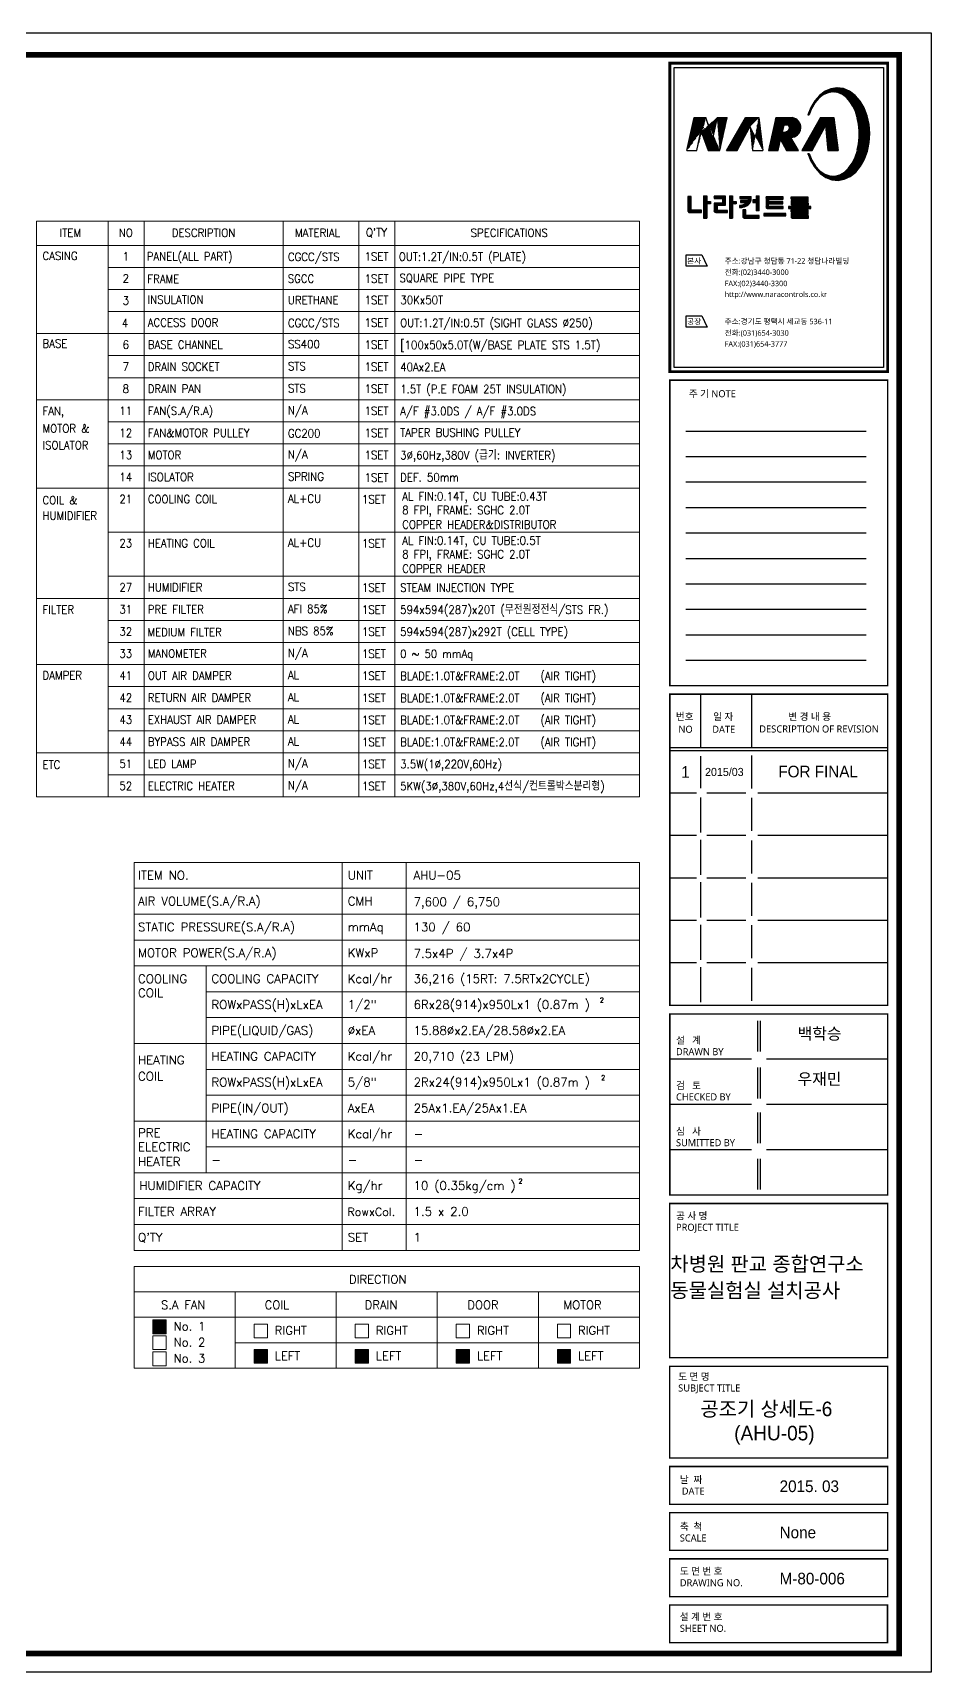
# Model space of a CAD drawing. Extents: x -50 to 18185, y -671 to 12273.
# Drawn here: x 11092 to 18185, y -671 to 12273 of the extents above; entities that cross this region are included whole.
import ezdxf
from ezdxf.enums import TextEntityAlignment as Align

# ---------------------------------------------------------------- set-up
doc = ezdxf.new("R2010")
doc.units = 0
doc.header["$LTSCALE"] = 80
doc.header["$MEASUREMENT"] = 0
doc.layers.get('0').update_dxf_attribs({"linetype": 'CONTINUOUS', "lineweight": 18})
doc.layers.add('DIM', color=4, linetype='CONTINUOUS', lineweight=18)
doc.layers.add('FORM', color=7, linetype='CONTINUOUS')
doc.styles.add('GHD', font='')
doc.styles.add('GHS', font='romans', dxfattribs={"bigfont": 'ghs'})
doc.styles.add('GSC', font='romans.shx', dxfattribs={"width": 0.8, "height": 4, "bigfont": 'ghs.shx'})
doc.styles.add('STYLE1', font='malgun.ttf', dxfattribs={"height": 2.5})
doc.styles.get('GHD').set_extended_font_data('Dotum')
pattern_1 = [(45, (-11.3759, -7.50065), (-0.171711214, 0.171711214), [])]

# ---------------------------------------------------------------- blocks, each defined once
blk = doc.blocks.new('form')
at = {"layer": 'FORM'}
h = blk.add_hatch(dxfattribs=at)
h.set_pattern_fill('ANSI31', color=256, scale=1.942691, style=0)
h.set_pattern_definition(pattern_1)
edge = h.paths.add_edge_path()
edge.add_line((716.28, 522.42), (720.27, 522.42))
edge.add_line((719.34, 533.67), (717.88, 527.02))
edge.add_line((711.49, 533.67), (715.47, 533.67))
edge.add_line((712.35, 522.42), (713.78, 528.86))
edge.add_line((708.92, 522.42), (712.35, 522.42))
edge.add_line((708.92, 522.42), (711.49, 533.67))
edge.add_line((717.81, 527.02), (715.47, 533.67))
edge.add_line((713.9, 528.86), (716.28, 522.42))
edge.add_line((720.27, 522.42), (722.81, 533.67))
edge.add_line((719.34, 533.67), (722.81, 533.67))
h = blk.add_hatch(dxfattribs=at)
h.set_pattern_fill('ANSI31', color=256, scale=1.942691, style=0)
h.set_pattern_definition(pattern_1)
edge = h.paths.add_edge_path()
edge.add_line((729.09, 533.67), (733.65, 533.67))
edge.add_line((731.5, 522.42), (735.09, 522.42))
edge.add_line((730.74, 530.54), (731.5, 522.42))
edge.add_line((726.18, 522.42), (730.63, 530.54))
edge.add_line((733.65, 533.67), (735.09, 522.42))
edge.add_line((722.55, 522.42), (726.18, 522.42))
edge.add_line((722.55, 522.42), (729.09, 533.67))
h = blk.add_hatch(dxfattribs=at)
h.set_pattern_fill('ANSI31', color=256, scale=1.942691, style=0)
h.set_pattern_definition(pattern_1)
edge = h.paths.add_edge_path(flags=16)
edge.add_arc((742.35, 530.64), 1.96, 269.4167, 343.4025)
edge.add_arc((743.39, 530.25), 0.855, 348.5468, 460.0762)
edge.add_line((743.24, 531.09), (742.29, 531.1))
edge.add_line((742.29, 531.1), (741.72, 528.67))
edge.add_line((741.72, 528.67), (742.33, 528.68))
edge = h.paths.add_edge_path()
edge.add_arc((744.68, 530.29), 3.4, 269.0634, 442.7978)
edge.add_line((745.11, 533.67), (739.53, 533.67))
edge.add_line((739.53, 533.67), (736.99, 522.42))
edge.add_line((736.99, 522.42), (740.29, 522.42))
edge.add_line((740.29, 522.42), (741.1, 526.15))
edge.add_line((741.1, 526.15), (743.16, 522.42))
edge.add_line((743.16, 522.42), (747.3, 522.42))
edge.add_line((747.3, 522.42), (744.63, 526.89))
h = blk.add_hatch(dxfattribs=at)
h.set_pattern_fill('ANSI31', color=256, scale=1.942691, style=0)
h.set_pattern_definition(pattern_1)
h.paths.add_polyline_path([(754.86, 533.67), (759.44, 533.67), (760.86, 522.42), (757.31, 522.42), (756.55, 530.81), (751.98, 522.42), (748.42, 522.42)])
h = blk.add_hatch(dxfattribs=at)
h.set_pattern_fill('ANSI31', color=256, scale=1.942691, style=0)
h.set_pattern_definition(pattern_1)
h.paths.add_polyline_path([(710.46, 506.65), (709.33, 506.65), (709.33, 501.59), (709.39, 501.43), (709.49, 501.3), (709.64, 501.15), (709.74, 501.13), (709.88, 501.1), (714.03, 501.1), (714.03, 501.91), (710.46, 501.91)])
edge = h.paths.add_edge_path(flags=16)
edge.add_line((709.65, 501.14), (709.53, 501.27))
h = blk.add_hatch(dxfattribs=at)
h.set_pattern_fill('ANSI31', color=256, scale=1.942691, style=0)
h.set_pattern_definition(pattern_1)
h.paths.add_polyline_path([(715.78, 506.81), (715.78, 504.83), (717.05, 504.83), (717.05, 504.1), (715.79, 504.1), (715.79, 499.19), (714.7, 499.19), (714.7, 506.81)])
h = blk.add_hatch(dxfattribs=at)
h.set_pattern_fill('ANSI31', color=256, scale=1.942691, style=0)
h.set_pattern_definition(pattern_1)
h.paths.add_polyline_path([(722.25, 506.67), (718.34, 506.67), (718.34, 505.88), (721, 505.88), (721.1, 505.85), (721.2, 505.77), (721.24, 505.65), (721.24, 504.32), (718.39, 504.32), (718.33, 504.29), (718.31, 504.24), (718.31, 501.49), (718.37, 501.37), (718.46, 501.29), (718.62, 501.21), (718.89, 501.14), (722.85, 501.14), (722.85, 501.82), (719.56, 501.82), (719.45, 501.88), (719.43, 501.96), (719.43, 503.42), (719.45, 503.51), (719.53, 503.61), (722.25, 503.61)])
edge = h.paths.add_edge_path()
edge.add_line((718.31, 504.23), (718.4, 504.32))
edge.add_line((718.47, 501.28), (718.36, 501.39))
h = blk.add_hatch(dxfattribs=at)
h.set_pattern_fill('ANSI31', color=256, scale=1.942691, style=0)
h.set_pattern_definition(pattern_1)
h.paths.add_polyline_path([(723.54, 506.81), (724.58, 506.81), (724.58, 504.84), (725.83, 504.84), (725.83, 504.05), (724.58, 504.05), (724.58, 499.19), (723.54, 499.19)])
h = blk.add_hatch(dxfattribs=at)
h.set_pattern_fill('ANSI31', color=256, scale=1.942691, style=0)
h.set_pattern_definition(pattern_1)
h.paths.add_polyline_path([(727.17, 506.65), (731.07, 506.65), (731.07, 505.84), (731.07, 505.45), (730.77, 504.79), (730.44, 504.23), (730.05, 503.77), (729.45, 503.35), (729.02, 503.14), (728.72, 503.03), (728.2, 502.91), (727.79, 502.86), (727.02, 502.86), (727.02, 503.54), (727.52, 503.54), (727.88, 503.57), (728.24, 503.69), (728.62, 503.84), (728.94, 504.03), (729.2, 504.24), (729.37, 504.38), (729.4, 504.5), (729.34, 504.59), (727.39, 504.59), (727.39, 505.25), (729.83, 505.25), (729.93, 505.38), (729.98, 505.56), (729.95, 505.74), (729.86, 505.84), (729.79, 505.9), (727.17, 505.9)])
edge = h.paths.add_edge_path(flags=16)
edge.add_line((730, 503.73), (730.14, 503.87))
h = blk.add_hatch(dxfattribs=at)
h.set_pattern_fill('ANSI31', color=256, scale=1.942691, style=0)
h.set_pattern_definition(pattern_1)
h.paths.add_polyline_path([(733.81, 501.67), (732.75, 501.67), (732.75, 504.58), (731.58, 504.58), (731.58, 505.46), (732.74, 505.46), (732.74, 506.81), (733.81, 506.81)])
h = blk.add_hatch(dxfattribs=at)
h.set_pattern_fill('ANSI31', color=256, scale=1.942691, style=0)
h.set_pattern_definition(pattern_1)
edge = h.paths.add_edge_path()
edge.add_line((728.13, 502), (728.13, 499.59))
edge.add_line((728.13, 499.59), (728.19, 499.49))
edge.add_line((728.19, 499.49), (728.28, 499.4))
edge.add_line((728.28, 499.4), (728.4, 499.32))
edge.add_line((728.4, 499.32), (728.51, 499.24))
edge.add_line((728.51, 499.24), (728.63, 499.17))
edge.add_line((729.21, 500.07), (729.21, 502))
edge.add_line((729.21, 502), (728.13, 502))
edge.add_line((728.62, 499.17), (728.63, 499.19))
edge.add_line((728.23, 499.45), (728.18, 499.49))
edge.add_line((733.78, 499.19), (733.78, 500.07))
edge.add_line((733.78, 500.07), (729.21, 500.07))
edge.add_line((728.6, 499.19), (733.78, 499.19))
h = blk.add_hatch(dxfattribs=at)
h.set_pattern_fill('ANSI31', color=256, scale=1.942691, style=0)
h.set_pattern_definition(pattern_1)
h.paths.add_polyline_path([(742.04, 506.45), (736.2, 506.45), (736.2, 502.78), (736.23, 502.67), (736.31, 502.59), (736.47, 502.48), (736.54, 502.46), (742.05, 502.46), (742.05, 503.21), (737.16, 503.21), (737.06, 503.27), (737.03, 503.32), (737.03, 503.93), (737.07, 504.02), (737.16, 504.08), (737.23, 504.09), (741.87, 504.09), (741.87, 504.84), (737.28, 504.84), (737.13, 504.87), (737.05, 504.92), (737.04, 504.98), (737.04, 505.56), (737.09, 505.64), (737.17, 505.71), (737.26, 505.74), (742.04, 505.74)])
h = blk.add_hatch(dxfattribs=at)
h.set_pattern_fill('ANSI31', color=256, scale=1.942691, style=0)
h.set_pattern_definition(pattern_1)
h.paths.add_polyline_path([(750.58, 506.42), (744.64, 506.42), (744.64, 505.75), (749.4, 505.75), (749.53, 505.71), (749.58, 505.64), (749.6, 505.55), (749.59, 505.44), (749.43, 505.31), (749.26, 505.27), (744.77, 505.27), (744.77, 503.89), (744.81, 503.8), (744.89, 503.73), (745, 503.63), (745.08, 503.6), (746.98, 503.6), (747.07, 503.57), (747.11, 503.53), (747.14, 503.5), (747.14, 503.29), (747.11, 503.2), (747, 503.15), (743.86, 503.15), (743.86, 502.48), (751.47, 502.48), (751.47, 503.15), (748.35, 503.15), (748.21, 503.18), (748.16, 503.27), (748.16, 503.52), (748.23, 503.59), (748.34, 503.64), (750.67, 503.64), (750.67, 504.31), (745.8, 504.31), (745.69, 504.37), (745.65, 504.45), (745.65, 504.67), (745.73, 504.76), (745.87, 504.8), (750.58, 504.8)])
edge = h.paths.add_edge_path(flags=16)
edge.add_line((744.93, 503.69), (744.81, 503.82))
h = blk.add_hatch(dxfattribs=at)
h.set_pattern_fill('ANSI31', color=256, scale=1.942691, style=0)
h.set_pattern_definition(pattern_1)
h.paths.add_polyline_path([(750.58, 500.39), (750.58, 502.04), (744.64, 502.04), (744.64, 501.34), (749.4, 501.34), (749.52, 501.3), (749.58, 501.23), (749.6, 501.14), (749.59, 501.03), (749.46, 500.9), (749.34, 500.86), (744.81, 500.86), (744.77, 500.86), (744.77, 499.49), (744.81, 499.4), (744.89, 499.32), (745, 499.23), (745.12, 499.18), (750.67, 499.18), (750.67, 499.91), (745.8, 499.91), (745.69, 499.97), (745.65, 500.04), (745.65, 500.26), (745.73, 500.35), (745.87, 500.39)])
edge = h.paths.add_edge_path(flags=16)
edge.add_line((750.65, 499.18), (750.67, 499.21))
edge.add_line((744.91, 499.3), (744.81, 499.41))
h = blk.add_hatch(dxfattribs=at)
h.set_pattern_fill('ANSI31', color=256, scale=1.942691, style=0)
h.set_pattern_definition(pattern_1)
h.paths.add_polyline_path([(742.96, 499.98), (742.96, 500.81), (735.37, 500.81), (735.37, 499.98)])
at = {"layer": 'FORM', "color": 3}
for p, q in [((752.26, 538.4), (756.71, 542.86)), ((752.78, 539.27), (755.74, 542.23)), ((755.34, 541.14), (757.32, 543.13)), ((756.23, 541.68), (757.94, 543.39)), ((756.86, 541.97), (758.5, 543.61)), ((757.45, 542.22), (758.9, 543.68)), ((757.86, 542.29), (759.31, 543.74)), ((758.27, 542.35), (759.72, 543.81)), ((758.68, 542.42), (760.13, 543.87)), ((759.09, 542.46), (760.54, 543.91)), ((759.39, 542.44), (760.84, 543.89)), ((759.69, 542.4), (761.14, 543.85)), ((760, 542.37), (761.44, 543.81)), ((760.3, 542.33), (761.75, 543.77)), ((760.61, 542.29), (762.05, 543.73)), ((760.88, 542.22), (762.35, 543.69)), ((761.12, 542.12), (762.66, 543.65)), ((761.36, 542.01), (762.91, 543.56)), ((761.61, 541.91), (763.15, 543.46)), ((761.85, 541.81), (763.39, 543.36)), ((762.09, 541.71), (763.63, 543.26)), ((762.34, 541.61), (763.88, 543.15)), ((762.54, 541.47), (764.12, 543.05)), ((762.74, 541.33), (764.36, 542.95)), ((762.93, 541.18), (764.6, 542.85)), ((763.13, 541.03), (764.83, 542.74)), ((763.32, 540.88), (765.03, 542.59)), ((763.52, 540.74), (765.23, 542.44)), ((763.72, 540.59), (765.42, 542.3)), ((763.88, 540.41), (765.62, 542.15)), ((764.04, 540.23), (765.82, 542)), ((764.21, 540.05), (766.01, 541.85)), ((764.37, 539.87), (766.21, 541.71)), ((764.53, 539.69), (766.4, 541.56)), ((764.69, 539.51), (766.6, 541.41)), ((764.86, 539.33), (766.78, 541.25)), ((765, 539.13), (766.94, 541.07)), ((765.14, 538.92), (767.1, 540.88)), ((765.27, 538.71), (767.26, 540.7)), ((765.41, 538.5), (767.42, 540.52)), ((765.54, 538.29), (767.58, 540.33)), ((750.49, 534.58), (751.17, 535.25)), ((750.69, 535.12), (751.4, 535.83)), ((750.84, 534.58), (750.93, 534.67)), ((750.92, 535.69), (751.63, 536.4)), ((751.15, 536.27), (751.95, 537.06)), ((751.38, 536.84), (752.44, 537.9)), ((751.74, 537.54), (752.95, 538.75)), ((765.67, 538.08), (767.74, 540.15)), ((765.81, 537.87), (767.9, 539.97)), ((765.94, 537.66), (768.06, 539.78)), ((766.05, 537.43), (768.22, 539.6)), ((766.16, 537.2), (768.38, 539.41)), ((766.27, 536.96), (768.51, 539.2)), ((766.38, 536.72), (768.64, 538.99)), ((766.48, 536.49), (768.77, 538.77)), ((766.59, 536.25), (768.89, 538.55)), ((766.7, 536.01), (769.02, 538.34)), ((766.8, 535.78), (769.15, 538.12)), ((766.89, 535.52), (769.27, 537.9)), ((766.97, 535.26), (769.4, 537.69)), ((767.05, 534.99), (769.53, 537.47)), ((767.13, 534.73), (769.65, 537.25)), ((767.21, 534.47), (769.78, 537.04)), ((767.29, 534.2), (769.88, 536.79)), ((767.37, 533.94), (769.97, 536.55)), ((767.45, 533.68), (770.07, 536.3)), ((767.51, 533.39), (770.17, 536.05)), ((767.57, 533.11), (770.26, 535.8)), ((767.63, 532.83), (770.36, 535.55)), ((767.69, 532.54), (770.45, 535.3)), ((767.75, 532.26), (770.55, 535.06)), ((767.81, 531.98), (770.64, 534.81)), ((750.47, 534.58), (750.89, 534.58)), ((767.87, 531.69), (770.74, 534.56)), ((767.93, 531.41), (770.83, 534.31)), ((767.96, 531.09), (770.9, 534.03)), ((767.99, 530.78), (770.96, 533.75)), ((768.02, 530.47), (771.02, 533.47)), ((768.03, 525.67), (771.65, 529.29)), ((768.06, 530.16), (771.08, 533.19)), ((768.07, 526.06), (771.63, 529.61)), ((768.09, 529.85), (771.14, 532.91)), ((768.11, 526.44), (771.6, 529.93)), ((768.12, 529.54), (771.21, 532.63)), ((768.15, 529.23), (771.27, 532.34)), ((768.15, 526.82), (771.58, 530.25)), ((768.16, 528.89), (771.33, 532.06)), ((768.16, 528.55), (771.39, 531.78)), ((768.16, 528.2), (771.46, 531.5)), ((768.16, 527.86), (771.5, 531.2)), ((768.16, 527.52), (771.53, 530.88)), ((768.16, 527.17), (771.55, 530.57)), ((765.92, 518.41), (771.26, 523.75)), ((766.25, 519.08), (771.35, 524.18)), ((766.58, 519.76), (771.43, 524.61)), ((766.83, 520.35), (771.52, 525.04)), ((766.99, 520.86), (771.56, 525.42)), ((767.16, 521.36), (771.58, 525.79)), ((767.32, 521.87), (771.6, 526.15)), ((767.49, 522.38), (771.63, 526.52)), ((767.54, 522.77), (771.65, 526.88)), ((767.63, 523.21), (771.67, 527.25)), ((767.72, 523.64), (771.69, 527.61)), ((767.81, 524.08), (771.71, 527.98)), ((767.9, 524.51), (771.72, 528.34)), ((767.96, 524.91), (771.7, 528.65)), ((767.99, 525.29), (771.67, 528.97)), ((750.44, 521.4), (750.92, 521.4)), ((750.52, 521.21), (750.71, 521.4)), ((750.62, 520.96), (750.96, 521.31)), ((750.71, 520.72), (751.06, 521.06)), ((750.81, 520.48), (751.16, 520.82)), ((750.91, 520.23), (751.26, 520.58)), ((751.01, 519.99), (751.36, 520.33)), ((751.11, 519.74), (751.46, 520.09)), ((751.21, 519.5), (751.56, 519.85)), ((751.31, 519.25), (751.66, 519.61)), ((751.41, 519.01), (751.76, 519.36)), ((751.51, 518.76), (751.86, 519.12)), ((751.63, 518.55), (751.98, 518.9)), ((751.76, 518.33), (752.12, 518.69)), ((751.89, 518.12), (752.25, 518.47)), ((752.02, 517.91), (752.38, 518.26)), ((752.15, 517.69), (752.51, 518.05)), ((752.29, 517.48), (752.64, 517.84)), ((760.36, 512.16), (771.09, 522.89)), ((760.67, 512.13), (771, 522.46)), ((761.03, 512.14), (770.87, 521.99)), ((761.44, 512.22), (770.68, 521.45)), ((761.86, 512.29), (770.49, 520.92)), ((762.28, 512.37), (770.29, 520.38)), ((762.7, 512.44), (770.1, 519.84)), ((763.18, 512.57), (769.85, 519.25)), ((763.83, 512.88), (769.43, 518.48)), ((765.35, 517.5), (771.17, 523.32)), ((752.42, 517.27), (752.77, 517.63)), ((752.55, 517.06), (752.91, 517.42)), ((752.68, 516.84), (753.04, 517.2)), ((752.81, 516.63), (753.17, 516.99)), ((752.94, 516.42), (753.34, 516.82)), ((753.1, 516.24), (753.5, 516.64)), ((753.26, 516.06), (753.67, 516.46)), ((753.43, 515.88), (753.83, 516.28)), ((753.59, 515.7), (754, 516.1)), ((753.75, 515.52), (754.16, 515.92)), ((753.92, 515.34), (754.33, 515.75)), ((754.08, 515.16), (754.49, 515.57)), ((754.24, 514.98), (754.66, 515.39)), ((754.41, 514.8), (754.86, 515.25)), ((754.57, 514.62), (755.07, 515.11)), ((754.75, 514.45), (755.27, 514.98)), ((754.95, 514.31), (755.48, 514.84)), ((755.15, 514.17), (755.68, 514.7)), ((755.36, 514.03), (755.89, 514.56)), ((755.56, 513.88), (756.09, 514.42)), ((755.76, 513.74), (756.3, 514.28)), ((755.96, 513.6), (756.55, 514.19)), ((756.16, 513.46), (756.81, 514.1)), ((756.36, 513.31), (757.06, 514.02)), ((756.56, 513.17), (757.32, 513.93)), ((756.8, 513.07), (757.57, 513.84)), ((757.05, 512.97), (757.83, 513.75)), ((757.28, 512.86), (758.16, 513.74)), ((757.54, 512.78), (758.42, 513.65)), ((757.79, 512.68), (758.75, 513.64)), ((758.04, 512.59), (759.08, 513.63)), ((758.28, 512.49), (759.42, 513.62)), ((758.53, 512.39), (759.75, 513.61)), ((758.8, 512.32), (760.19, 513.72)), ((759.11, 512.29), (760.66, 513.84)), ((759.42, 512.26), (761.12, 513.96)), ((759.74, 512.23), (761.68, 514.17)), ((760.05, 512.19), (762.48, 514.62)), ((764.48, 513.19), (769, 517.71)), ((765.22, 513.59), (768.48, 516.85))]:
    blk.add_line(p, q, dxfattribs=at)
at = {"layer": 'FORM', "color": 7}
for p, q in [((708.92, 522.42), (711.49, 533.67)), ((717.81, 527.02), (715.47, 533.67)), ((719.34, 533.67), (717.88, 527.02)), ((720.27, 522.42), (722.81, 533.67)), ((722.55, 522.42), (729.09, 533.67)), ((726.18, 522.42), (730.63, 530.54)), ((730.74, 530.54), (731.5, 522.42)), ((733.65, 533.67), (735.09, 522.42)), ((739.53, 533.67), (736.99, 522.42)), ((742.29, 531.1), (741.72, 528.67)), ((743.24, 531.09), (742.29, 531.1)), ((754.86, 533.67), (748.42, 522.42)), ((751.98, 522.42), (756.55, 530.81)), ((756.55, 530.81), (757.31, 522.42)), ((759.44, 533.67), (760.86, 522.42)), ((712.35, 522.42), (713.78, 528.86)), ((713.9, 528.86), (716.28, 522.42)), ((740.29, 522.42), (741.1, 526.15)), ((741.1, 526.15), (743.16, 522.42)), ((741.72, 528.67), (742.33, 528.68)), ((747.3, 522.42), (744.63, 526.89)), ((710.46, 506.65), (709.33, 506.65)), ((709.33, 506.65), (709.33, 501.59)), ((710.46, 501.91), (710.46, 506.65)), ((714.7, 506.81), (714.7, 499.19)), ((714.7, 506.81), (715.78, 506.81)), ((715.78, 506.81), (715.78, 504.83)), ((722.25, 506.67), (718.34, 506.67)), ((718.34, 506.67), (718.34, 505.88)), ((722.25, 503.61), (722.25, 506.67)), ((723.54, 506.81), (723.54, 499.19)), ((723.54, 506.81), (724.58, 506.81)), ((724.58, 506.81), (724.58, 504.84)), ((727.17, 506.65), (727.17, 505.9)), ((731.07, 505.84), (731.07, 506.65)), ((732.74, 506.81), (732.74, 505.46)), ((732.74, 506.81), (733.81, 506.81)), ((733.81, 501.67), (733.81, 506.81)), ((709.33, 501.59), (709.39, 501.43)), ((709.39, 501.43), (709.49, 501.3)), ((709.49, 501.3), (709.64, 501.15)), ((709.65, 501.14), (709.53, 501.27)), ((709.64, 501.15), (709.74, 501.13)), ((709.74, 501.13), (709.88, 501.1)), ((709.88, 501.1), (714.03, 501.1)), ((714.03, 501.91), (710.46, 501.91)), ((714.03, 501.1), (714.03, 501.91)), ((715.78, 504.83), (717.05, 504.83)), ((715.79, 504.1), (715.79, 499.19)), ((717.05, 504.1), (715.79, 504.1)), ((717.05, 504.83), (717.05, 504.1)), ((718.31, 504.23), (718.4, 504.32)), ((718.33, 504.29), (718.31, 504.24)), ((718.31, 504.24), (718.31, 501.49)), ((718.31, 501.49), (718.37, 501.37)), ((718.39, 504.32), (718.33, 504.29)), ((718.34, 505.88), (721, 505.88)), ((718.47, 501.28), (718.36, 501.39)), ((718.37, 501.37), (718.46, 501.29)), ((721.24, 504.32), (718.39, 504.32)), ((718.46, 501.29), (718.62, 501.21)), ((718.62, 501.21), (718.89, 501.14)), ((718.89, 501.14), (722.85, 501.14)), ((719.43, 503.42), (719.45, 503.51)), ((719.43, 501.96), (719.43, 503.42)), ((719.45, 501.88), (719.43, 501.96)), ((719.45, 503.51), (719.53, 503.61)), ((719.56, 501.82), (719.45, 501.88)), ((719.53, 503.61), (722.25, 503.61)), ((722.85, 501.82), (719.56, 501.82)), ((721, 505.88), (721.1, 505.85)), ((721.1, 505.85), (721.2, 505.77)), ((721.2, 505.77), (721.24, 505.65)), ((721.24, 505.65), (721.24, 504.32)), ((722.85, 501.14), (722.85, 501.82)), ((724.58, 504.84), (725.83, 504.84)), ((724.58, 504.05), (724.58, 499.19)), ((725.83, 504.05), (724.58, 504.05)), ((725.83, 504.84), (725.83, 504.05)), ((727.02, 503.54), (727.02, 502.86)), ((727.52, 503.54), (727.02, 503.54)), ((727.02, 502.86), (727.79, 502.86)), ((727.17, 505.9), (729.79, 505.9)), ((727.39, 505.25), (727.39, 504.59)), ((729.83, 505.25), (727.39, 505.25)), ((727.39, 504.59), (729.34, 504.59)), ((727.88, 503.57), (727.52, 503.54)), ((727.79, 502.86), (728.2, 502.91)), ((728.24, 503.69), (727.88, 503.57)), ((729.21, 502), (728.13, 502)), ((728.13, 502), (728.13, 499.59)), ((728.2, 502.91), (728.72, 503.03)), ((728.62, 503.84), (728.24, 503.69)), ((728.94, 504.03), (728.62, 503.84)), ((728.72, 503.03), (729.02, 503.14)), ((729.2, 504.24), (728.94, 504.03)), ((729.02, 503.14), (729.45, 503.35)), ((729.37, 504.38), (729.2, 504.24)), ((729.21, 500.07), (729.21, 502)), ((729.34, 504.59), (729.4, 504.5)), ((729.4, 504.5), (729.37, 504.38)), ((729.45, 503.35), (730.05, 503.77)), ((729.79, 505.9), (729.86, 505.84)), ((729.93, 505.38), (729.83, 505.25)), ((729.86, 505.84), (729.95, 505.74)), ((729.98, 505.56), (729.93, 505.38)), ((729.95, 505.74), (729.98, 505.56)), ((730, 503.73), (730.14, 503.87)), ((730.05, 503.77), (730.44, 504.23)), ((730.44, 504.23), (730.77, 504.79)), ((730.77, 504.79), (731.07, 505.45)), ((731.07, 505.45), (731.07, 505.84)), ((731.58, 505.46), (731.58, 504.58)), ((732.74, 505.46), (731.58, 505.46)), ((731.58, 504.58), (732.75, 504.58)), ((732.75, 504.58), (732.75, 501.67)), ((742.04, 506.45), (736.2, 506.45)), ((736.2, 506.45), (736.2, 502.78)), ((736.2, 502.78), (736.23, 502.67)), ((736.23, 502.67), (736.31, 502.59)), ((736.31, 502.59), (736.47, 502.48)), ((736.47, 502.48), (736.54, 502.46)), ((736.54, 502.46), (742.05, 502.46)), ((737.03, 503.93), (737.07, 504.02)), ((737.03, 503.32), (737.03, 503.93)), ((737.06, 503.27), (737.03, 503.32)), ((737.04, 505.56), (737.09, 505.64)), ((737.04, 504.98), (737.04, 505.56)), ((737.05, 504.92), (737.04, 504.98)), ((737.13, 504.87), (737.05, 504.92)), ((737.16, 503.21), (737.06, 503.27)), ((737.07, 504.02), (737.16, 504.08)), ((737.09, 505.64), (737.17, 505.71)), ((737.28, 504.84), (737.13, 504.87)), ((737.16, 504.08), (737.23, 504.09)), ((742.05, 503.21), (737.16, 503.21)), ((737.17, 505.71), (737.26, 505.74)), ((737.23, 504.09), (741.87, 504.09)), ((737.26, 505.74), (742.04, 505.74)), ((741.87, 504.84), (737.28, 504.84)), ((741.87, 504.09), (741.87, 504.84)), ((742.04, 505.74), (742.04, 506.45)), ((742.05, 502.46), (742.05, 503.21)), ((747, 503.15), (743.86, 503.15)), ((743.86, 503.15), (743.86, 502.48)), ((743.86, 502.48), (751.47, 502.48)), ((750.58, 506.42), (744.64, 506.42)), ((744.64, 506.42), (744.64, 505.75)), ((744.64, 505.75), (749.4, 505.75)), ((750.58, 502.04), (744.64, 502.04)), ((744.64, 502.04), (744.64, 501.34)), ((744.64, 501.34), (749.4, 501.34)), ((749.26, 505.27), (744.77, 505.27)), ((744.77, 505.27), (744.77, 503.89)), ((744.77, 503.89), (744.81, 503.8)), ((744.93, 503.69), (744.81, 503.82)), ((744.81, 503.8), (744.89, 503.73)), ((744.89, 503.73), (745, 503.63)), ((745, 503.63), (745.08, 503.6)), ((745.08, 503.6), (746.98, 503.6)), ((745.65, 504.67), (745.73, 504.76)), ((745.65, 504.45), (745.65, 504.67)), ((745.69, 504.37), (745.65, 504.45)), ((745.8, 504.31), (745.69, 504.37)), ((745.73, 504.76), (745.87, 504.8)), ((750.67, 504.31), (745.8, 504.31)), ((745.87, 504.8), (750.58, 504.8)), ((746.98, 503.6), (747.07, 503.57)), ((747.11, 503.2), (747, 503.15)), ((747.07, 503.57), (747.11, 503.53)), ((747.11, 503.53), (747.14, 503.5)), ((747.14, 503.29), (747.11, 503.2)), ((747.14, 503.5), (747.14, 503.29)), ((748.16, 503.52), (748.23, 503.59)), ((748.16, 503.27), (748.16, 503.52)), ((748.21, 503.18), (748.16, 503.27)), ((748.35, 503.15), (748.21, 503.18)), ((748.23, 503.59), (748.34, 503.64)), ((748.34, 503.64), (750.67, 503.64)), ((751.47, 503.15), (748.35, 503.15)), ((749.43, 505.31), (749.26, 505.27)), ((749.46, 500.9), (749.34, 500.86)), ((749.4, 505.75), (749.53, 505.71)), ((749.4, 501.34), (749.52, 501.3)), ((749.59, 505.44), (749.43, 505.31)), ((749.59, 501.03), (749.46, 500.9)), ((749.52, 501.3), (749.58, 501.23)), ((749.53, 505.71), (749.58, 505.64)), ((749.58, 505.64), (749.6, 505.55)), ((749.58, 501.23), (749.6, 501.14)), ((749.6, 505.55), (749.59, 505.44)), ((749.6, 501.14), (749.59, 501.03)), ((750.58, 504.8), (750.58, 506.42)), ((750.58, 500.39), (750.58, 502.04)), ((750.67, 503.64), (750.67, 504.31)), ((751.47, 502.48), (751.47, 503.15)), ((714.7, 499.19), (715.79, 499.19)), ((723.54, 499.19), (724.58, 499.19)), ((728.13, 499.59), (728.19, 499.49)), ((728.23, 499.45), (728.18, 499.49)), ((728.19, 499.49), (728.28, 499.4)), ((728.28, 499.4), (728.4, 499.32)), ((728.4, 499.32), (728.51, 499.24)), ((728.51, 499.24), (728.63, 499.17)), ((728.6, 499.19), (733.78, 499.19)), ((728.62, 499.17), (728.63, 499.19)), ((733.78, 500.07), (729.21, 500.07)), ((733.78, 499.19), (733.78, 500.07)), ((735.37, 500.81), (735.37, 499.98)), ((742.96, 500.81), (735.37, 500.81)), ((735.37, 499.98), (742.96, 499.98)), ((742.96, 499.98), (742.96, 500.81)), ((744.81, 500.86), (744.77, 500.86)), ((744.77, 500.86), (744.77, 499.49)), ((744.77, 499.49), (744.81, 499.4)), ((749.34, 500.86), (744.81, 500.86)), ((744.91, 499.3), (744.81, 499.41)), ((744.81, 499.4), (744.89, 499.32)), ((744.89, 499.32), (745, 499.23)), ((745, 499.23), (745.12, 499.18)), ((745.12, 499.18), (750.67, 499.18)), ((745.65, 500.26), (745.73, 500.35)), ((745.65, 500.04), (745.65, 500.26)), ((745.69, 499.97), (745.65, 500.04)), ((745.8, 499.91), (745.69, 499.97)), ((745.73, 500.35), (745.87, 500.39)), ((750.67, 499.91), (745.8, 499.91)), ((745.87, 500.39), (750.58, 500.39)), ((750.65, 499.18), (750.67, 499.21)), ((750.67, 499.18), (750.67, 499.91)), ((708.66, 426.09), (770.47, 426.09)), ((708.66, 417.35), (770.47, 417.35)), ((708.66, 408.6), (770.47, 408.6)), ((708.66, 399.86), (770.47, 399.86)), ((708.66, 391.12), (770.47, 391.12)), ((708.66, 382.38), (770.47, 382.38)), ((708.66, 373.64), (770.47, 373.64)), ((708.66, 364.89), (770.47, 364.89)), ((708.66, 356.15), (770.47, 356.15)), ((708.66, 347.41), (770.47, 347.41)), ((713.79, 317.3), (713.79, 335.75)), ((731.27, 317.3), (731.27, 335.75)), ((777.9, 317.3), (703.1, 317.3)), ((777.9, 316.33), (703.1, 316.33)), ((713.79, 303.47), (713.79, 314.52)), ((731.27, 303.37), (731.27, 314.69)), ((712.21, 301.76), (703.1, 301.76)), ((713.79, 288.27), (713.79, 300.31)), ((729.16, 301.76), (715.81, 301.76)), ((731.27, 288.8), (731.27, 300.12)), ((778.03, 301.76), (733.31, 301.76)), ((712.21, 287.19), (703.1, 287.19)), ((729.16, 287.19), (715.81, 287.19)), ((778.03, 287.19), (733.31, 287.19)), ((713.79, 273.7), (713.79, 285.74)), ((731.27, 274.23), (731.27, 285.55)), ((712.21, 272.62), (703.1, 272.62)), ((713.79, 259.13), (713.79, 271.17)), ((729.16, 272.62), (715.81, 272.62)), ((731.27, 259.66), (731.27, 270.98)), ((778.03, 272.62), (733.31, 272.62)), ((712.21, 258.05), (703.1, 258.05)), ((713.79, 244.56), (713.79, 256.6)), ((729.16, 258.05), (715.81, 258.05)), ((731.27, 245.09), (731.27, 256.41)), ((778.03, 258.05), (733.31, 258.05)), ((712.21, 243.48), (703.1, 243.48)), ((713.79, 229.99), (713.79, 242.03)), ((729.16, 243.48), (715.81, 243.48)), ((778.03, 243.48), (733.31, 243.48)), ((731.27, 230.52), (731.27, 241.84)), ((733.31, 213.08), (733.31, 223.62)), ((734.21, 213.08), (734.21, 223.62)), ((731.09, 210.45), (703.1, 210.45)), ((777.9, 210.45), (736.34, 210.45)), ((733.31, 197.01), (733.31, 207.55)), ((734.21, 197.01), (734.21, 207.55)), ((731.09, 194.91), (703.1, 194.91)), ((733.31, 181.6), (733.31, 192.14)), ((734.21, 181.6), (734.21, 192.14)), ((777.9, 194.91), (736.34, 194.91)), ((731.09, 179.37), (703.1, 179.37)), ((733.31, 165.74), (733.31, 176.28)), ((734.21, 165.74), (734.21, 176.28)), ((777.9, 179.37), (736.34, 179.37))]:
    blk.add_line(p, q, dxfattribs=at)
at = {"layer": 'FORM'}
for p, q in [((727.17, 506.65), (731.07, 506.65)), ((733.81, 501.67), (732.75, 501.67))]:
    blk.add_line(p, q, dxfattribs=at)
at = {"layer": 'FORM', "color": 3}
for points in [[(0, 562.79), (792.83, 562.79), (792.83, 0), (0, 0)], [(776.44, 447.93), (704.56, 447.93), (704.56, 550.91), (776.44, 550.91)]]:
    blk.add_lwpolyline(points, close=True, dxfattribs=at)
at = {"layer": 'FORM', "color": 2, "const_width": 1.94}
blk.add_lwpolyline([(12.48, 6.47), (12.48, 555.28), (781.78, 555.28), (781.78, 6.47)], close=True, dxfattribs=at)
at = {"layer": 'FORM', "color": 3}
for points, const_width in [([(777.9, 446.48), (703.1, 446.48), (703.1, 552.36), (777.9, 552.36)], 0.971), ([(703.1, 338.67), (703.1, 443.56), (777.9, 443.56), (777.9, 338.67)], 0.486), ([(777.9, 335.75), (703.1, 335.75), (703.1, 228.91), (777.9, 228.91)], 0.486), ([(703.1, 163.82), (777.9, 163.82), (777.9, 225.99), (703.1, 225.99)], 0.486), ([(777.89, 107.95), (777.89, 160.91), (703.09, 160.91), (703.09, 107.95)], 0.486), ([(777.88, 73.53), (777.88, 105.03), (703.08, 105.03), (703.08, 73.53)], 0.486), ([(777.87, 57.68), (777.87, 70.62), (703.07, 70.62), (703.07, 57.68)], 0.486), ([(777.86, 41.83), (777.86, 54.77), (703.06, 54.77), (703.06, 41.83)], 0.486), ([(777.85, 25.98), (777.85, 38.92), (703.05, 38.92), (703.05, 25.98)], 0.486), ([(777.84, 10.13), (777.84, 23.07), (703.04, 23.07), (703.04, 10.13)], 0.486)]:
    blk.add_lwpolyline(points, close=True, dxfattribs=dict(at, const_width=const_width))
at = {"layer": 'FORM', "color": 3, "flags": 128}
for points in [[(750.44, 521.4), (751.52, 518.73), (752.95, 516.4), (754.67, 514.52), (756.61, 513.14), (758.7, 512.33), (760.86, 512.11), (763.01, 512.5), (765.07, 513.47), (766.96, 515), (768.61, 517.01), (769.96, 519.45), (770.95, 522.2), (771.55, 525.18), (771.73, 528.27), (771.49, 531.35), (770.84, 534.3), (769.8, 537.01), (768.41, 539.38), (766.72, 541.32), (764.8, 542.76), (762.73, 543.64), (760.57, 543.93)], [(760.48, 543.93), (758.39, 543.59), (756.38, 542.71), (754.53, 541.31), (752.88, 539.44), (751.52, 537.17), (750.47, 534.58)], [(762.35, 541.61), (760.73, 542.28), (759.05, 542.48), (757.38, 542.21), (755.77, 541.47), (754.26, 540.3), (752.92, 538.72), (751.79, 536.79), (750.89, 534.58)], [(767.45, 533.67), (766.82, 535.74), (765.97, 537.62), (764.93, 539.25), (763.72, 540.58), (762.39, 541.59)], [(767.47, 522.45), (767.93, 524.63), (768.16, 526.9), (768.16, 529.19), (767.92, 531.46), (767.46, 533.63)], [(750.92, 521.4), (751.9, 519.04), (753.16, 517.01), (754.64, 515.4), (756.3, 514.28), (758.07, 513.67)], [(758.1, 513.66), (759.8, 513.61), (761.46, 514.04), (763.04, 514.94), (764.48, 516.28), (765.73, 518.02), (766.74, 520.08), (767.5, 522.42)]]:
    blk.add_lwpolyline(points, dxfattribs=at)
at = {"layer": 'FORM', "color": 7}
for points in [[(711.49, 533.67), (715.47, 533.67)], [(719.34, 533.67), (722.81, 533.67)], [(729.09, 533.67), (733.65, 533.67)], [(739.53, 533.67), (745.11, 533.67)], [(754.86, 533.67), (759.44, 533.67)], [(708.92, 522.42), (712.35, 522.42)], [(716.28, 522.42), (720.27, 522.42)], [(722.55, 522.42), (726.18, 522.42)], [(731.5, 522.42), (735.09, 522.42)], [(736.99, 522.42), (740.29, 522.42)], [(743.16, 522.42), (747.3, 522.42)], [(748.42, 522.42), (751.98, 522.42)], [(757.31, 522.42), (760.86, 522.42)]]:
    blk.add_lwpolyline(points, dxfattribs=at)
for points in [[(708.72, 486.56), (714.1, 486.56), (715.91, 482.73), (708.72, 482.73)], [(708.72, 465.6), (714.1, 465.6), (715.91, 461.77), (708.72, 461.77)]]:
    blk.add_lwpolyline(points, close=True, dxfattribs=at)
at = {"layer": 'FORM'}
for centre, radius, start, end in [((742.35, 530.64), 1.96, 269.4167, 343.4025), ((743.39, 530.25), 0.855, 348.5468, 100.0762), ((744.68, 530.29), 3.4, 269.0634, 82.7978)]:
    blk.add_arc(centre, radius, start, end, dxfattribs=at)
at = {"layer": 'FORM', "color": 7, "style": 'STYLE1'}
for s, height, p in [('본사', 1.87, (709.08, 483.55)), ('주소:강남구 청담동 71-22 청담나라빌딩', 1.8698, (721.93, 483.54)), ('전화:(02)3440-3000', 1.8698, (721.93, 479.68)), ('http://www.naracontrols.co.kr', 1.8698, (721.93, 472.1)), ('FAX:(02)3440-3300', 1.8698, (721.93, 475.82)), ('공장', 1.87, (709.08, 462.72)), ('주소:경기도 평택시 세교동 536-11', 1.8698, (721.93, 462.77)), ('전화:(031)654-3030', 1.8698, (721.93, 458.81)), ('FAX:(031)654-3777', 1.8698, (721.93, 455.05)), ('주 기 NOTE', 2.428, (709.63, 437.68)), ('번호', 2.428, (705.16, 326.91)), ('일 자', 2.428, (717.98, 326.83)), ('변 경 내 용', 2.428, (743.8, 326.85)), ('NO', 2.428, (706.08, 322.5)), ('DATE', 2.428, (717.69, 322.49)), ('설   계', 2.428, (705.23, 215.75)), ('DRAWN BY', 2.428, (705.23, 211.81)), ('검   토', 2.428, (705.23, 200.23)), ('CHECKED BY', 2.428, (705.23, 196.3)), ('심   사', 2.428, (705.23, 184.5)), ('SUMITTED BY', 2.4284, (705.23, 180.57)), ('공 사 명', 2.428, (705.25, 155.47)), ('PROJECT TITLE', 2.4284, (705.25, 151.54)), ('도 면 명', 2.428, (705.99, 100.3)), ('SUBJECT TITLE', 2.4284, (705.99, 96.37)), ('날  짜', 2.428, (706.54, 64.9)), ('DATE', 2.428, (707.23, 60.97)), ('축  척', 2.428, (706.54, 48.81)), ('SCALE', 2.428, (706.54, 44.88)), ('도 면 번 호', 2.428, (706.54, 33.49)), ('DRAWING NO.', 2.4284, (706.54, 29.51)), ('설 계 번 호', 2.428, (706.54, 17.8)), ('SHEET NO.', 2.428, (706.54, 13.87))]:
    blk.add_text(s, height=height, dxfattribs=at).set_placement(p)
at = {"layer": 'FORM', "color": 7, "style": 'STYLE1', "width": 0.967772}
blk.add_text('DESCRIPTION OF REVISION', height=2.4284, dxfattribs=at).set_placement((733.79, 322.6), (774.87, 322.6), align=Align.FIT)
blk = doc.blocks.new('A$C504B3DFC')
at = {"xscale": 20, "yscale": 20, "zscale": 20}
blk.add_blockref('form', (0, -11256), dxfattribs=at)
at = {"layer": 'FORM', "color": 7, "style": 'GHD'}
for s, height, p in [('1', 80, (14140, -5115)), ('2015/03', 56, (14304, -5103)), ('FOR FINAL', 80, (14807, -5112)), ('백학승', 80, (14940, -6912)), ('우재민', 80, (14939, -7223)), ('차병원 판교 종합연구소', 100, (14066, -8503)), ('동물실험실 설치공사', 100, (14066, -8684)), ('공조기 상세도-6', 100, (14272, -9498)), ('(AHU-05)', 100, (14504, -9664)), ('2015. 03', 80, (14816, -10019)), ('None', 80, (14816, -10336)), ('M-80-006', 80, (14816, -10653))]:
    blk.add_text(s, height=height, dxfattribs=at).set_placement(p)

msp = doc.modelspace()

# ---------------------------------------------------------------- hatches: boundary and pattern name
at = {"linetype": 'Continuous'}
for points in [[(12041.2, 2110.8), (12146, 2110.8), (12146, 2002.3), (12041.2, 2002.3)], [(12839.3, 1876.9), (12944.1, 1876.9), (12944.1, 1768.3), (12839.3, 1768.3)], [(13637.4, 1876.9), (13742.2, 1876.9), (13742.2, 1768.3), (13637.4, 1768.3)], [(14435.5, 1876.9), (14540.3, 1876.9), (14540.3, 1768.3), (14435.5, 1768.3)], [(15233.6, 1876.9), (15338.4, 1876.9), (15338.4, 1768.3), (15233.6, 1768.3)]]:
    msp.add_hatch(color=256, dxfattribs=at).paths.add_polyline_path(points)

# ---------------------------------------------------------------- linework, layer by layer
for p, q in [((11891.5, 5722.8), (15882, 5722.8)), ((11891.5, 5722.8), (11891.5, 2660)), ((13535, 5722.8), (13535, 2660)), ((14039.6, 5722.8), (14039.6, 2660)), ((15882, 5722.8), (15882, 2660)), ((11891.5, 5518.7), (15882, 5518.7)), ((11891.5, 5314.5), (15882, 5314.5)), ((11891.5, 5110.3), (15882, 5110.3)), ((11891.5, 4906.1), (15882, 4906.1)), ((12460.4, 4906.1), (12460.4, 3272.6)), ((12460.4, 4701.9), (15882, 4701.9)), ((12460.4, 4497.7), (15882, 4497.7)), ((11891.5, 4293.5), (15882, 4293.5)), ((12460.4, 4089.3), (15882, 4089.3)), ((12460.4, 3885.1), (15882, 3885.1)), ((11891.5, 3681), (15882, 3681)), ((12460.4, 3476.8), (15882, 3476.8)), ((11891.5, 3272.6), (15882, 3272.6)), ((11891.5, 3068.4), (15882, 3068.4)), ((11891.5, 2864.2), (15882, 2864.2)), ((11891.5, 2660), (15882, 2660)), ((11891.5, 2332.3), (15882, 2332.3)), ((12689.6, 2332.3), (12689.6, 1729.3)), ((13487.7, 2332.3), (13487.7, 1729.3)), ((14285.8, 2332.3), (14285.8, 1729.3)), ((15083.9, 2332.3), (15083.9, 1729.3)), ((11891.5, 2131.3), (15882, 2131.3)), ((12689.6, 1930.3), (15882, 1930.3))]:
    msp.add_line(p, q, dxfattribs=at)
for points in [[(11891.5, 1729.3), (15882, 1729.3), (15882, 2533.3), (11891.5, 2533.3)], [(12041.2, 2110.8), (12146, 2110.8), (12146, 2002.3), (12041.2, 2002.3)], [(12839.3, 2077.9), (12944.1, 2077.9), (12944.1, 1969.3), (12839.3, 1969.3)], [(13637.4, 2077.9), (13742.2, 2077.9), (13742.2, 1969.3), (13637.4, 1969.3)], [(14435.5, 2077.9), (14540.3, 2077.9), (14540.3, 1969.3), (14435.5, 1969.3)], [(15233.6, 2077.9), (15338.4, 2077.9), (15338.4, 1969.3), (15233.6, 1969.3)], [(12041.2, 1984.6), (12146, 1984.6), (12146, 1876), (12041.2, 1876)], [(12041.2, 1857.8), (12146, 1857.8), (12146, 1749.2), (12041.2, 1749.2)], [(12839.3, 1876.9), (12944.1, 1876.9), (12944.1, 1768.3), (12839.3, 1768.3)], [(13637.4, 1876.9), (13742.2, 1876.9), (13742.2, 1768.3), (13637.4, 1768.3)], [(14435.5, 1876.9), (14540.3, 1876.9), (14540.3, 1768.3), (14435.5, 1768.3)], [(15233.6, 1876.9), (15338.4, 1876.9), (15338.4, 1768.3), (15233.6, 1768.3)]]:
    msp.add_lwpolyline(points, close=True, dxfattribs=at)
at = {"layer": 'DIM'}
for p, q in [((15882, 10784.9), (11121.8, 10784.9)), ((11121.8, 10784.9), (11121.8, 6240.2)), ((11687.3, 10784.9), (11687.3, 10072.5)), ((11970.3, 10784.9), (11970.3, 10072.5)), ((13067.7, 10784.9), (13067.7, 10072.5)), ((13667.1, 10784.9), (13667.1, 10072.5)), ((13950.1, 10784.9), (13950.1, 10072.5)), ((15882, 6240.2), (15882, 10784.9)), ((11121.8, 10595.1), (15882, 10595.1)), ((11687.3, 10420.9), (15882, 10420.9)), ((11687.3, 10246.7), (15882, 10246.7)), ((11687.3, 10072.5), (11687.3, 8679)), ((11687.3, 10072.5), (15882, 10072.5)), ((11970.3, 10072.5), (11970.3, 8679)), ((13067.7, 10072.5), (13067.7, 8679)), ((13667.1, 10072.5), (13667.1, 8679)), ((13950.1, 10072.5), (13950.1, 8679)), ((11121.8, 9898.3), (15882, 9898.3)), ((11687.3, 9724.2), (15882, 9724.2)), ((11687.3, 9550), (15882, 9550)), ((11121.8, 9375.8), (15882, 9375.8)), ((11687.3, 9201.6), (15882, 9201.6)), ((11687.3, 9027.4), (15882, 9027.4)), ((11687.3, 8853.2), (15882, 8853.2)), ((11121.8, 8679), (15882, 8679)), ((11687.3, 8679), (11687.3, 6240.2)), ((11970.3, 8679), (11970.3, 6240.2)), ((13067.7, 8679), (13067.7, 6240.2)), ((13667.1, 8679), (13667.1, 6240.2)), ((13950.1, 8679), (13950.1, 6240.2)), ((11687.3, 8330.6), (15882, 8330.6)), ((11687.3, 7982.2), (15882, 7982.2)), ((11121.8, 7808), (15882, 7808)), ((11687.3, 7633.8), (15882, 7633.8)), ((11687.3, 7459.6), (15882, 7459.6)), ((11121.8, 7285.4), (15882, 7285.4)), ((11687.3, 7111.2), (15882, 7111.2)), ((11687.3, 6937), (15882, 6937)), ((11687.3, 6762.8), (15882, 6762.8)), ((11121.8, 6588.6), (15882, 6588.6)), ((11687.3, 6414.4), (15882, 6414.4)), ((11121.8, 6240.2), (15882, 6240.2))]:
    msp.add_line(p, q, dxfattribs=at)

# ---------------------------------------------------------------- block references
at = {"linetype": 'Continuous', "xscale": 1.149999999999999, "yscale": 1.149999999999977, "zscale": 1.15}
msp.add_blockref('A$C504B3DFC', (-49.9, 12273.5), dxfattribs=at)

# ---------------------------------------------------------------- texts
at = {"linetype": 'Continuous', "style": 'GHS'}
for s, height, p in [('ITEM NO.', 68.06, (11923.1, 5587.5)), ('UNIT', 68.06, (13578.8, 5587.5)), ('AHU-05', 68.06, (14098.7, 5587.5)), ('AIR VOLUME(S.A/R.A)', 68.063, (11923.1, 5383.3)), ('CMH', 68.06, (13578.8, 5383.3)), ('7,600 / 6,750', 68.063, (14098.7, 5378.2)), ('STATIC PRESSURE(S.A/R.A)', 68.063, (11923.1, 5179.1)), ('mmAq', 68.06, (13578.8, 5179.1)), ('130 / 60', 68.06, (14098.7, 5179.1)), ('MOTOR POWER(S.A/R.A)', 68.063, (11923.1, 4974.9)), ('7.5x4P / 3.7x4P', 68.063, (14098.7, 4970)), ('KWxP', 68.06, (13578.8, 4974.9)), ('COOLING', 68.06, (11923.1, 4770.2)), ('COOLING CAPACITY', 68.063, (12502.5, 4770.7)), ('Kcal/hr', 68.06, (13578.8, 4770.7)), ('36,216 (15RT: 7.5RTx2CYCLE)', 68.063, (14098.7, 4770.7)), ('COIL', 68.06, (11923.1, 4658.7)), ('ROWxPASS(H)xLxEA', 68.063, (12502.5, 4566.5)), ('1/2"', 68.06, (13578.8, 4566.5)), ('6Rx28(914)x950Lx1 (0.87m )', 68.063, (14098.7, 4566.5)), ('2', 38.1, (15568.1, 4617.1)), ('PIPE(LIQUID/GAS)', 68.063, (12502.5, 4362.3)), ('%%CxEA', 68.06, (13578.8, 4362.3)), ('15.88%%Cx2.EA/28.58%%Cx2.EA', 68.063, (14098.7, 4362.3)), ('HEATING', 68.06, (11923.1, 4129.1)), ('HEATING CAPACITY', 68.063, (12502.5, 4158.1)), ('Kcal/hr', 68.06, (13578.8, 4158.1)), ('20,710 (23 LPM)', 68.063, (14098.7, 4158.1)), ('COIL', 68.06, (11923.1, 4000.3)), ('ROWxPASS(H)xLxEA', 68.063, (12502.5, 3954)), ('5/8"', 68.06, (13578.8, 3954)), ('2Rx24(914)x950Lx1 (0.87m )', 68.063, (14098.7, 3954)), ('2', 38.1, (15579.3, 4004.6)), ('PIPE(IN/OUT)', 68.063, (12502.5, 3749.8)), ('AxEA', 68.06, (13578.8, 3749.8)), ('25Ax1.EA/25Ax1.EA', 68.063, (14098.7, 3749.8)), ('Kcal/hr', 68.06, (13578.8, 3545.6)), ('PRE', 68.06, (11923.1, 3554.6)), ('ELECTRIC', 68.06, (11923.1, 3442.7)), ('HEATING CAPACITY', 68.063, (12502.5, 3545.6)), ('-', 68.1, (14098.7, 3545.6)), ('HEATER', 68.06, (11923.1, 3327.3)), ('-', 68.1, (12502.5, 3341.4)), ('-', 68.1, (13578.8, 3341.4)), ('-', 68.1, (14098.7, 3341.4)), ('HUMIDIFIER CAPACITY', 68.063, (11933.7, 3137.2)), ('Kg/hr', 68.06, (13578.8, 3137.2)), ('10 (0.35kg/cm )', 68.063, (14098.7, 3137.2)), ('2', 38.1, (14926.6, 3187.4)), ('FILTER ARRAY', 68.063, (11923.1, 2933)), ('RowxCol.', 64.19, (13576.2, 2932.6)), ('1.5 x 2.0', 68.06, (14098.7, 2933)), ("Q'TY", 68.06, (11923.1, 2728.8)), ('SET', 68.06, (13578.8, 2728.8)), ('1', 68.1, (14098.7, 2728.8)), ('DIRECTION', 67, (13588.6, 2397.3)), ('S.A FAN', 67, (12104.2, 2196.3)), ('COIL', 67, (12922.4, 2196.3)), ('DRAIN', 67, (13712.8, 2196.3)), ('DOOR', 67, (14522.5, 2196.3)), ('MOTOR', 67, (15281.9, 2196.3)), ('No. 1', 67, (12204.2, 2027.4)), ('No. 2', 67, (12204.2, 1901.1)), ('RIGHT', 67, (13002.3, 1994.5)), ('RIGHT', 67, (13800.4, 1994.5)), ('RIGHT', 67, (14598.5, 1994.5)), ('RIGHT', 67, (15396.6, 1994.5)), ('No. 3', 67, (12204.2, 1774.4)), ('LEFT', 67, (13002.3, 1793.5)), ('LEFT', 67, (13800.4, 1793.5)), ('LEFT', 67, (14598.5, 1793.5)), ('LEFT', 67, (15396.6, 1793.5))]:
    msp.add_text(s, height=height, dxfattribs=at).set_placement(p)
at = {"layer": 'DIM', "style": 'GSC', "width": 0.9}
for s, height, p in [('ITEM', 65.32, (11389.1, 10694.2)), ('NO', 65.32, (11826.3, 10694.2)), ('DESCRIPTION', 65.324, (12440.3, 10694.2)), ('MATERIAL', 65.32, (13340.1, 10694.2)), ("Q'TY", 65.32, (13806.2, 10694.2)), ('SPECIFICATIONS', 65.324, (14854.1, 10694.2)), ('1', 65.3, (11826.3, 10507.9)), ('1SET', 65.32, (13806.2, 10507.2)), ('2', 65.3, (11826.3, 10333.7)), ('1SET', 65.32, (13806.6, 10331.9)), ('3', 65.3, (11826.3, 10159.5)), ('1SET', 65.32, (13806.3, 10162.7)), ('4', 65.3, (11820, 9981.3)), ('1SET', 65.32, (13806.2, 9985.3)), ('6', 65.3, (11826.3, 9811.1)), ('1SET', 65.32, (13806.2, 9811.1)), ('7', 65.3, (11826.3, 9636.9)), ('1SET', 65.32, (13806.2, 9636.9)), ('8', 65.3, (11826.3, 9462.7)), ('1SET', 65.32, (13806.2, 9462.7)), ('11', 65.32, (11826.3, 9288.5)), ('1SET', 65.32, (13806.2, 9288.5)), ('12', 65.32, (11826.3, 9114.6)), ('1SET', 65.32, (13806.2, 9114.6)), ('13', 65.32, (11826.3, 8940.1)), ('1SET', 65.32, (13806.2, 8940.1)), ('14', 65.32, (11826.3, 8765.9)), ('1SET', 65.32, (13806.2, 8761.8)), ('21', 65.32, (11826.3, 8591.7)), ('23', 65.32, (11826.3, 8243.3)), ('27', 65.32, (11826.3, 7894.9)), ('31', 65.32, (11826.3, 7720.7)), ('32', 65.32, (11826.3, 7546.5)), ('33', 65.32, (11826.3, 7372.3)), ('41', 65.32, (11826.3, 7198.1)), ('42', 65.32, (11826.3, 7023.9)), ('43', 65.32, (11826.3, 6849.7)), ('44', 65.32, (11826.3, 6675.5)), ('51', 65.32, (11826.3, 6501.3)), ('52', 65.32, (11826.3, 6327.2))]:
    msp.add_text(s, height=height, dxfattribs=at).set_placement(p, align=Align.MIDDLE)
for s, height, p in [('CASING', 65.32, (11168.9, 10479.7)), ('PANEL(ALL PART)', 65.324, (11991.7, 10475.4)), ('CGCC/STS', 65.32, (13106.4, 10471.7)), ('OUT:1.2T/IN:0.5T (PLATE)', 65.324, (13981.6, 10473)), ('FRAME', 65.32, (11996.7, 10297.4)), ('SGCC', 65.32, (13105, 10299.7)), ('SQUARE PIPE TYPE', 65.324, (13986.8, 10304.7)), ('INSULATION', 65.32, (11999, 10133.6)), ('URETHANE', 65.32, (13106.2, 10129.6)), ('30Kx50T', 65.32, (13994.2, 10131.3)), ('ACCESS DOOR', 65.324, (12000, 9952.8)), ('CGCC/STS', 65.32, (13106.4, 9949.1)), ('OUT:1.2T/IN:0.5T (SIGHT GLASS %%C250)', 65.324, (13992.8, 9950.4)), ('BASE', 65.32, (11168.9, 9787)), ('BASE CHANNEL', 65.324, (12000, 9778.6)), ('SS400', 65.32, (13106.4, 9782.4)), ('[100x50x5.0T(W/BASE PLATE STS 1.5T)', 65.324, (13992.8, 9776.2)), ('DRAIN SOCKET', 65.324, (12000, 9604.4)), ('STS', 65.32, (13106.4, 9608.2)), ('40Ax2.EA', 65.32, (13992.8, 9602)), ('DRAIN PAN', 65.32, (12000, 9430.2)), ('STS', 65.32, (13106.4, 9434)), ('1.5T (P.E FOAM 25T INSULATION)', 65.324, (13992.8, 9427.8)), ('FAN,', 65.32, (11168.9, 9255)), ('FAN(S.A/R.A)', 65.324, (12000, 9256)), ('N/A', 65.32, (13106.4, 9259.8)), ('A/F #3.0DS / A/F #3.0DS', 65.324, (13992.8, 9253.6)), ('MOTOR &', 65.32, (11168.9, 9117)), ('FAN&MOTOR PULLEY', 65.324, (12000, 9081.8)), ('GC200', 65.32, (13106.4, 9078)), ('TAPER BUSHING PULLEY', 65.324, (13992.8, 9084.2)), ('ISOLATOR', 65.32, (11168.9, 8984.3)), ('MOTOR', 65.32, (12000, 8907.6)), ('N/A', 65.32, (13106.4, 8911.4)), ('3%%C,60Hz,380V (급기: INVERTER)', 65.324, (13992.8, 8905.2)), ('SPRING', 65.32, (13106.4, 8737.2)), ('ISOLATOR', 65.32, (12000, 8733.4)), ('DEF. 50mm', 65.32, (13992.8, 8731)), ('COIL &', 65.32, (11168.9, 8550.6)), ('COOLING COIL', 65.324, (12000, 8559.2)), ('AL+CU', 65.32, (13106.4, 8563)), ('1SET', 65.32, (13690.9, 8557.6)), ('AL FIN:0.14T, CU TUBE:0.43T', 65.324, (14008.9, 8580.3)), ('HUMIDIFIER', 65.32, (11168.9, 8428.5)), ('8 FPI, FRAME: SGHC 2.0T', 65.324, (14008.9, 8472.3)), ('COPPER HEADER&DISTRIBUTOR', 65.324, (14008.9, 8358.1)), ('AL FIN:0.14T, CU TUBE:0.5T', 65.324, (14008.9, 8231.9)), ('HEATING COIL', 65.324, (12000, 8210.8)), ('AL+CU', 65.32, (13106.4, 8214.6)), ('1SET', 65.32, (13690.9, 8209.2)), ('8 FPI, FRAME: SGHC 2.0T', 65.324, (14008.9, 8123.9)), ('COPPER HEADER', 65.324, (14008.9, 8009.7)), ('HUMIDIFIER', 65.32, (12000, 7862.5)), ('STS', 65.32, (13106.4, 7866.2)), ('1SET', 65.32, (13690.9, 7860.8)), ('STEAM INJECTION TYPE', 65.324, (13992.8, 7860.1)), ('FILTER', 65.32, (11168.9, 7686.8)), ('PRE FILTER', 65.32, (12000, 7688.3)), ('AFI 85%', 65.32, (13106.4, 7692)), ('1SET', 65.32, (13690.9, 7686.6)), ('594x594(287)x20T (무전원정전식/STS FR.)', 65.324, (13992.8, 7685.9)), ('MEDIUM FILTER', 65.324, (11997.1, 7508.6)), ('NBS 85%', 65.32, (13106.4, 7517.8)), ('1SET', 65.32, (13690.9, 7512.4)), ('594x594(287)x292T (CELL TYPE)', 65.324, (13992.8, 7511.7)), ('MANOMETER', 65.32, (12000, 7339.9)), ('N/A', 65.32, (13106.4, 7343.6)), ('1SET', 65.32, (13690.9, 7338.2)), ('0 ~ 50 mmAq', 65.324, (13992.8, 7337.5)), ('DAMPER', 65.32, (11168.9, 7167.9)), ('OUT AIR DAMPER', 65.324, (12000, 7165.7)), ('AL', 65.32, (13106.4, 7169.5)), ('1SET', 65.32, (13690.9, 7164)), ('BLADE:1.0T&FRAME:2.0T', 65.324, (13992.8, 7163.3)), ('(AIR TIGHT)', 65.324, (15099.9, 7163.3)), ('RETURN AIR DAMPER', 65.324, (12000, 6991.5)), ('AL', 65.32, (13106.4, 6995.3)), ('1SET', 65.32, (13690.9, 6989.8)), ('BLADE:1.0T&FRAME:2.0T', 65.324, (13992.8, 6989.1)), ('(AIR TIGHT)', 65.324, (15099.9, 6989.1)), ('EXHAUST AIR DAMPER', 65.324, (12000, 6817.3)), ('AL', 65.32, (13106.4, 6821.1)), ('1SET', 65.32, (13690.9, 6815.7)), ('BLADE:1.0T&FRAME:2.0T', 65.324, (13992.8, 6814.9)), ('(AIR TIGHT)', 65.324, (15099.9, 6814.9)), ('BYPASS AIR DAMPER', 65.324, (12000, 6643.1)), ('AL', 65.32, (13106.4, 6646.9)), ('1SET', 65.32, (13690.9, 6641.5)), ('BLADE:1.0T&FRAME:2.0T', 65.324, (13992.8, 6640.7)), ('(AIR TIGHT)', 65.324, (15099.9, 6640.7)), ('ETC', 65.32, (11168.9, 6462.4)), ('LED LAMP', 65.32, (12000, 6468.9)), ('N/A', 65.32, (13106.4, 6472.7)), ('1SET', 65.32, (13690.9, 6467.3)), ('3.5W(1%%C,220V,60Hz)', 65.324, (13992.8, 6466.5)), ('ELECTRIC HEATER', 65.324, (12000, 6294.7)), ('N/A', 65.32, (13106.4, 6298.5)), ('1SET', 65.32, (13690.9, 6293.1)), ('5KW(3%%C,380V,60Hz,4선식/컨트롤박스분리형)', 65.324, (13992.8, 6292.3))]:
    msp.add_text(s, height=height, dxfattribs=at).set_placement(p)

doc.saveas('drawing.dxf')
